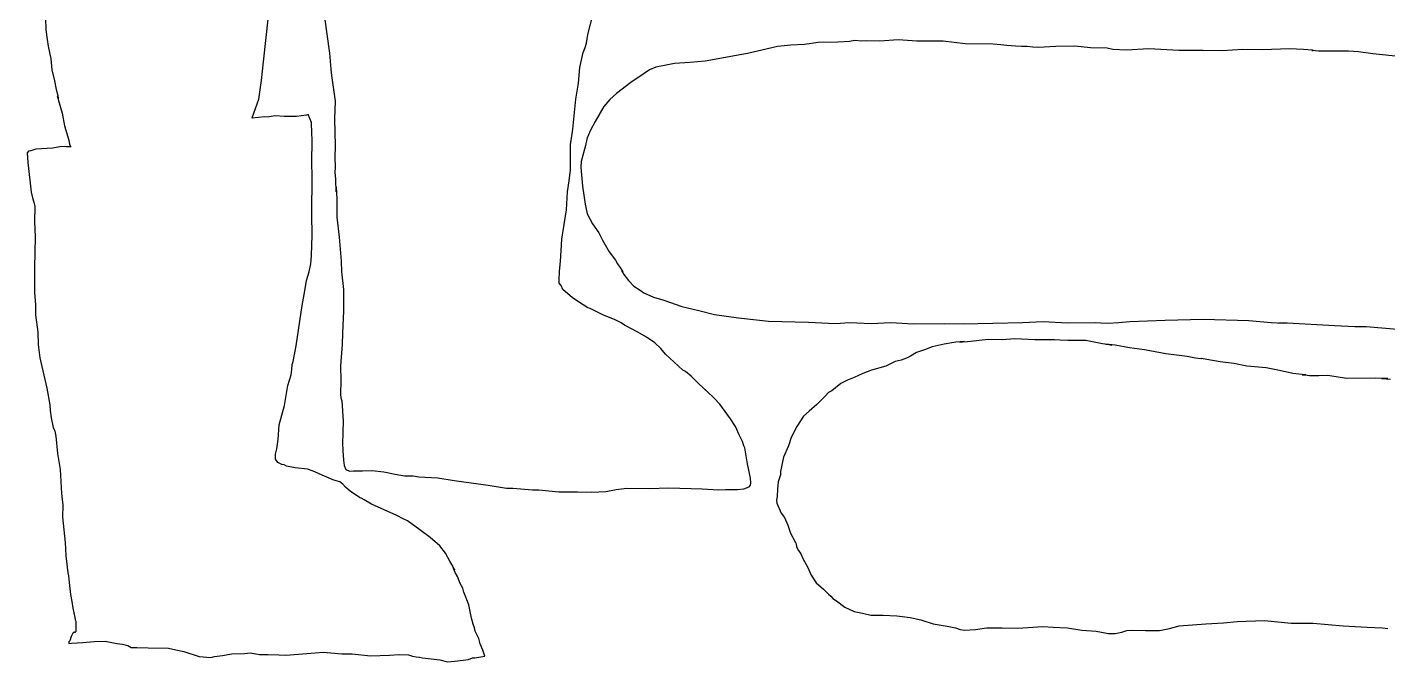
# Model space of a CAD drawing. Extents: x -2300 to 2026, y -6513 to 1502.
# Drawn here: x -2101.4 to -1914.5, y -3012.8 to -2925.5 of the extents above; entities that cross this region are included whole.
import ezdxf

# ---------------------------------------------------------------- set-up
doc = ezdxf.new("R2010")
doc.units = 0

msp = doc.modelspace()

# ---------------------------------------------------------------- linework, layer by layer
at = {"layer": 'Layer 1'}
for p, q in [((-2024.412577, -2926.564916), (-2023.314457, -2922.307466)), ((-2098.917863, -2924.263139), (-2098.863677, -2925.932339)), ((-2068.960269, -2930.322481), (-2068.27172, -2924.016101)), ((-2060.547111, -2924.543895), (-2060.249297, -2926.516835)), ((-2098.863677, -2925.932339), (-2098.660478, -2927.259699)), ((-2060.249297, -2926.516835), (-2059.907456, -2929.106355)), ((-2024.593763, -2927.762096), (-2024.412577, -2926.564916)), ((-2098.660478, -2927.259699), (-2098.543427, -2928.160338)), ((-2098.543427, -2928.160338), (-2098.16264, -2929.898538)), ((-2025.041648, -2929.021296), (-2024.758174, -2928.339863)), ((-2024.758174, -2928.339863), (-2024.593763, -2927.762096)), ((-1998.361454, -2928.183755), (-2002.469684, -2929.156149)), ((-1996.506044, -2928.017465), (-1998.361454, -2928.183755)), ((-1994.645234, -2927.931026), (-1996.506044, -2928.017465)), ((-1992.744264, -2927.673852), (-1994.645234, -2927.931026)), ((-1990.067534, -2927.624745), (-1992.744264, -2927.673852)), ((-1988.442994, -2927.498804), (-1990.067534, -2927.624745)), ((-1987.703645, -2927.384293), (-1988.442994, -2927.498804)), ((-1986.75517, -2927.477638), (-1987.703645, -2927.384293)), ((-1986.097524, -2927.440173), (-1986.75517, -2927.477638)), ((-1984.301324, -2927.459223), (-1986.097524, -2927.440173)), ((-1981.767684, -2927.289255), (-1984.301324, -2927.459223)), ((-1979.219864, -2927.474039), (-1981.767684, -2927.289255)), ((-1975.568204, -2927.467689), (-1979.219864, -2927.474039)), ((-1972.540744, -2927.838951), (-1975.568204, -2927.467689)), ((-1968.712764, -2927.867738), (-1972.540744, -2927.838951)), ((-1967.664174, -2927.961506), (-1968.712764, -2927.867738)), ((-1966.838253, -2928.086601), (-1967.664174, -2927.961506)), ((-1965.647633, -2928.135284), (-1966.838253, -2928.086601)), ((-1964.831449, -2928.221009), (-1965.647633, -2928.135284)), ((-1964.025637, -2928.193704), (-1964.831449, -2928.221009)), ((-1963.27687, -2928.302103), (-1964.025637, -2928.193704)), ((-1962.521117, -2928.340812), (-1963.27687, -2928.302103)), ((-1960.110457, -2928.202171), (-1962.521117, -2928.340812)), ((-1957.504847, -2928.175924), (-1960.110457, -2928.202171)), ((-1955.324477, -2928.362825), (-1957.504847, -2928.175924)), ((-1953.075107, -2928.452148), (-1955.324477, -2928.362825)), ((-1952.256595, -2928.612591), (-1953.075107, -2928.452148)), ((-1950.377425, -2928.721387), (-1952.256595, -2928.612591)), ((-1947.350385, -2928.500408), (-1950.377425, -2928.721387)), ((-1946.482343, -2928.577878), (-1947.350385, -2928.500408)), ((-1943.229033, -2928.733876), (-1946.482343, -2928.577878)), ((-1939.931703, -2928.750809), (-1943.229033, -2928.733876)), ((-1937.237403, -2928.779384), (-1939.931703, -2928.750809)), ((-1934.400653, -2928.594811), (-1937.237403, -2928.779384)), ((-1931.709323, -2928.641166), (-1934.400653, -2928.594811)), ((-1928.017023, -2928.513108), (-1931.709323, -2928.641166)), ((-1926.098903, -2928.592906), (-1928.017023, -2928.513108)), ((-1924.824237, -2928.71046), (-1926.098903, -2928.592906)), ((-1924.933082, -2928.76888), (-1924.816926, -2928.748798)), ((-1924.028813, -2928.831665), (-1924.933082, -2928.76888)), ((-1924.733655, -2928.735721), (-1924.824237, -2928.71046)), ((-1924.816926, -2928.748798), (-1924.733655, -2928.735721)), ((-1919.910423, -2928.825315), (-1924.028813, -2928.831665)), ((-1918.518293, -2928.949775), (-1919.910423, -2928.825315)), ((-2098.16264, -2929.898538), (-2098.05215, -2931.388248)), ((-2069.220222, -2932.880204), (-2068.960269, -2930.322481)), ((-2059.907456, -2929.106355), (-2059.694732, -2931.298365)), ((-2025.488898, -2931.073396), (-2025.041648, -2929.021296)), ((-2013.620454, -2930.766927), (-2015.069524, -2931.019445)), ((-2012.476404, -2930.546371), (-2013.620454, -2930.766927)), ((-2010.384159, -2930.379076), (-2012.476404, -2930.546371)), ((-2008.291764, -2930.200509), (-2010.384159, -2930.379076)), ((-2002.469684, -2929.156149), (-2008.291764, -2930.200509)), ((-1916.535403, -2929.209066), (-1918.518293, -2928.949775)), ((-1909.906663, -2929.916454), (-1916.535403, -2929.209066)), ((-2098.05215, -2931.388248), (-2097.669246, -2932.897848)), ((-2059.694732, -2931.298365), (-2059.630385, -2932.165984)), ((-2059.630385, -2932.165984), (-2059.129583, -2935.734674)), ((-2025.660771, -2933.262236), (-2025.488898, -2931.073396)), ((-2016.681364, -2931.926222), (-2018.490684, -2933.164252)), ((-2015.905129, -2931.416636), (-2016.681364, -2931.926222)), ((-2015.069524, -2931.019445), (-2015.905129, -2931.416636)), ((-2097.669246, -2932.897848), (-2097.446785, -2934.127418)), ((-2097.446785, -2934.127418), (-2097.219667, -2934.947835)), ((-2069.616857, -2935.419191), (-2069.220222, -2932.880204)), ((-2026.030552, -2935.423976), (-2025.660771, -2933.262236)), ((-2018.490684, -2933.164252), (-2020.480427, -2934.653798)), ((-2097.209163, -2935.193262), (-2097.245533, -2935.072553)), ((-2097.245533, -2935.072553), (-2097.15278, -2935.488218)), ((-2097.219667, -2934.947835), (-2097.161323, -2935.326353)), ((-2097.161323, -2935.326353), (-2097.209163, -2935.193262)), ((-2097.15278, -2935.488218), (-2096.628695, -2937.375428)), ((-2070.500139, -2938.026491), (-2069.616857, -2935.419191)), ((-2059.129583, -2935.734674), (-2059.20028, -2938.119304)), ((-2026.471452, -2939.573476), (-2026.030552, -2935.423976)), ((-2021.390237, -2935.505727), (-2022.187434, -2936.458622)), ((-2020.480427, -2934.653798), (-2021.390237, -2935.505727)), ((-2096.628695, -2937.375428), (-2096.284314, -2939.112998)), ((-2070.498023, -2938.028608), (-2070.500139, -2938.026491)), ((-2068.751143, -2937.851655), (-2070.498023, -2938.028608)), ((-2068.442957, -2937.904148), (-2068.751143, -2937.851655)), ((-2067.350127, -2937.719999), (-2068.442957, -2937.904148)), ((-2066.133257, -2937.798951), (-2067.350127, -2937.719999)), ((-2064.406907, -2937.834722), (-2066.133257, -2937.798951)), ((-2063.041237, -2937.620939), (-2064.406907, -2937.834722)), ((-2062.821951, -2937.525266), (-2063.041237, -2937.620939)), ((-2062.379992, -2938.642016), (-2062.821951, -2937.525266)), ((-2059.20028, -2938.119304), (-2059.105877, -2941.846744)), ((-2022.187434, -2936.458622), (-2023.407474, -2938.515382)), ((-2096.284314, -2939.112998), (-2095.706466, -2941.065828)), ((-2062.324323, -2940.164106), (-2062.379992, -2938.642016)), ((-2026.763551, -2941.696486), (-2026.471452, -2939.573476)), ((-2024.003049, -2939.595727), (-2024.475114, -2940.732582)), ((-2023.407474, -2938.515382), (-2024.003049, -2939.595727)), ((-2096.715481, -2941.921594), (-2097.881551, -2942.154427)), ((-2095.995921, -2941.993295), (-2096.715481, -2941.921594)), ((-2095.444001, -2942.001815), (-2095.995921, -2941.993295)), ((-2095.706466, -2941.065828), (-2095.622647, -2941.688549)), ((-2095.622647, -2941.688549), (-2095.444001, -2942.001815)), ((-2062.333848, -2944.253703), (-2062.260612, -2940.966743)), ((-2062.260612, -2940.966743), (-2062.324323, -2940.164106)), ((-2059.105877, -2941.846744), (-2059.15964, -2943.441014)), ((-2026.761434, -2945.163576), (-2026.763551, -2941.696486)), ((-2024.720858, -2941.813984), (-2025.316909, -2943.996684)), ((-2024.562532, -2941.178351), (-2024.720858, -2941.813984)), ((-2024.475114, -2940.732582), (-2024.562532, -2941.178351)), ((-2101.239553, -2942.583448), (-2101.415315, -2942.818424)), ((-2101.415315, -2942.818424), (-2101.321547, -2944.160384)), ((-2100.921075, -2942.529288), (-2101.239553, -2942.583448)), ((-2100.228081, -2942.307885), (-2100.921075, -2942.529288)), ((-2097.881551, -2942.154427), (-2100.228081, -2942.307885)), ((-2059.15964, -2943.441014), (-2059.107993, -2944.802234)), ((-2101.321547, -2944.160384), (-2100.857787, -2948.222674)), ((-2062.262305, -2945.988513), (-2062.333848, -2944.253703)), ((-2059.107993, -2944.802234), (-2059.167895, -2945.503695)), ((-2059.167895, -2945.503695), (-2059.06947, -2946.392481)), ((-2026.969211, -2946.676826), (-2026.761434, -2945.163576)), ((-2025.31, -2944), (-2025.358471, -2944.765596)), ((-2025.358471, -2944.765596), (-2025.111113, -2947.39306)), ((-2025.316909, -2943.996684), (-2025.31, -2944)), ((-2062.305062, -2951.353823), (-2062.262305, -2945.988513)), ((-2059.06947, -2946.392481), (-2059.073703, -2947.085264)), ((-2059.073703, -2947.085264), (-2058.96703, -2948.158401)), ((-2058.954059, -2947.730501), (-2058.957275, -2947.485182)), ((-2058.957275, -2947.485182), (-2058.953391, -2947.502428)), ((-2058.953391, -2947.502428), (-2058.883627, -2949.175044)), ((-2027.194291, -2948.191666), (-2026.969211, -2946.676826)), ((-2025.111113, -2947.39306), (-2024.758821, -2949.865266)), ((-2100.857787, -2948.222674), (-2100.703059, -2949.00986)), ((-2100.703059, -2949.00986), (-2100.50015, -2949.583951)), ((-2058.96703, -2948.158401), (-2058.954059, -2947.730501)), ((-2058.883627, -2949.175044), (-2058.875161, -2951.653234)), ((-2027.330181, -2950.649956), (-2027.194291, -2948.191666)), ((-2100.50015, -2949.583951), (-2100.370743, -2950.17487)), ((-2100.370743, -2950.17487), (-2100.411171, -2952.26804)), ((-2062.267491, -2954.142894), (-2062.305062, -2951.353823)), ((-2027.973857, -2954.672666), (-2027.330181, -2950.649956)), ((-2024.758821, -2949.865266), (-2024.489794, -2951.214636)), ((-2024.489794, -2951.214636), (-2023.754837, -2952.55742)), ((-2100.411171, -2952.26804), (-2100.343861, -2954.34639)), ((-2058.875161, -2951.653234), (-2058.557662, -2954.420974)), ((-2023.754837, -2952.55742), (-2022.884944, -2953.825746)), ((-2100.343861, -2954.34639), (-2100.427257, -2958.59876)), ((-2062.367715, -2956.931013), (-2062.267491, -2954.142894)), ((-2058.557662, -2954.420974), (-2058.436166, -2956.072184)), ((-2028.140226, -2957.753886), (-2027.973857, -2954.672666)), ((-2022.884944, -2953.825746), (-2022.381814, -2954.831796)), ((-2022.381814, -2954.831796), (-2021.447309, -2956.441726)), ((-2062.450371, -2958.070727), (-2062.367715, -2956.931013)), ((-2058.436166, -2956.072184), (-2058.275723, -2957.712174)), ((-2021.447309, -2956.441726), (-2020.618002, -2957.566946)), ((-2100.427257, -2958.59876), (-2100.429374, -2962.00108)), ((-2062.665106, -2959.185043), (-2062.450371, -2958.070727)), ((-2058.275723, -2957.712174), (-2058.253498, -2959.151924)), ((-2028.300061, -2959.077325), (-2028.140226, -2957.753886)), ((-2020.618002, -2957.566946), (-2020.332676, -2958.067324)), ((-2020.332676, -2958.067324), (-2019.985332, -2958.506108)), ((-2019.985332, -2958.506108), (-2019.56817, -2959.165517)), ((-2063.27555, -2961.763143), (-2063.060286, -2960.358523)), ((-2063.060286, -2960.358523), (-2062.665106, -2959.185043)), ((-2058.253498, -2959.151924), (-2057.965844, -2961.601744)), ((-2028.346389, -2960.73033), (-2028.333689, -2960.369016)), ((-2028.333689, -2960.369016), (-2028.300061, -2959.077325)), ((-2019.639839, -2959.110177), (-2019.750482, -2959.005902)), ((-2019.750482, -2959.005902), (-2019.45024, -2959.518508)), ((-2019.56817, -2959.165517), (-2019.639839, -2959.110177)), ((-2019.45024, -2959.518508), (-2018.821196, -2960.376258)), ((-2018.821196, -2960.376258), (-2018.08436, -2961.138598)), ((-2100.429374, -2962.00108), (-2100.285018, -2963.68785)), ((-2063.625222, -2963.771223), (-2063.27555, -2961.763143)), ((-2057.965844, -2961.601744), (-2057.946423, -2964.566893)), ((-2028.08096, -2961.063916), (-2028.346389, -2960.73033)), ((-2027.821034, -2961.578264), (-2028.08096, -2961.063916)), ((-2026.520002, -2962.728058), (-2027.821034, -2961.578264)), ((-2018.08436, -2961.138598), (-2017.191341, -2961.68385)), ((-2017.191341, -2961.68385), (-2016.710859, -2962.037756)), ((-2016.710859, -2962.037756), (-2015.377707, -2962.635051)), ((-2100.285018, -2963.68785), (-2100.263851, -2965.07828)), ((-2064.487338, -2969.356033), (-2063.625222, -2963.771223)), ((-2025.047364, -2963.692594), (-2026.520002, -2962.728058)), ((-2024.405381, -2964.094336), (-2025.047364, -2963.692594)), ((-2024.06989, -2964.190009), (-2024.405381, -2964.094336)), ((-2022.32238, -2965.090436), (-2024.06989, -2964.190009)), ((-2015.377707, -2962.635051), (-2013.976769, -2963.055026)), ((-2013.976769, -2963.055026), (-2011.478049, -2963.915237)), ((-2011.478049, -2963.915237), (-2009.167929, -2964.460912)), ((-2100.263851, -2965.07828), (-2099.94487, -2967.43751)), ((-2057.946423, -2964.566893), (-2058.08226, -2967.529664)), ((-2020.63815, -2965.783642), (-2022.32238, -2965.090436)), ((-2019.835776, -2966.18631), (-2020.63815, -2965.783642)), ((-2019.35884, -2966.487855), (-2019.835776, -2966.18631)), ((-2009.167929, -2964.460912), (-2007.016979, -2965.049555)), ((-2007.016979, -2965.049555), (-2003.719859, -2965.49236)), ((-2003.719859, -2965.49236), (-1999.572689, -2965.934954)), ((-1999.572689, -2965.934954), (-1994.081439, -2966.067457)), ((-1994.081439, -2966.067457), (-1990.432319, -2966.245891)), ((-1990.432319, -2966.245891), (-1988.427629, -2966.138576)), ((-1988.427629, -2966.138576), (-1985.466849, -2966.256262)), ((-1985.466849, -2966.256262), (-1982.760279, -2966.138787)), ((-1982.760279, -2966.138787), (-1979.690909, -2966.296267)), ((-1979.690909, -2966.296267), (-1975.436639, -2966.279334)), ((-1975.436639, -2966.279334), (-1972.845209, -2966.324419)), ((-1972.845209, -2966.324419), (-1964.669189, -2966.112541)), ((-1964.669189, -2966.112541), (-1961.862709, -2965.996125)), ((-1961.862709, -2965.996125), (-1958.510129, -2966.153181)), ((-1958.510129, -2966.153181), (-1954.674529, -2966.146831)), ((-1954.674529, -2966.146831), (-1953.911685, -2966.167997)), ((-1953.911685, -2966.167997), (-1952.940561, -2966.228957)), ((-1952.940561, -2966.228957), (-1951.445138, -2966.147465)), ((-1951.445138, -2966.147465), (-1949.957971, -2965.980249)), ((-1949.957971, -2965.980249), (-1945.077161, -2965.826156)), ((-1945.077161, -2965.826156), (-1939.864461, -2965.681376)), ((-1939.864461, -2965.681376), (-1933.594071, -2965.836527)), ((-1933.594071, -2965.836527), (-1930.536551, -2966.140056)), ((-1930.536551, -2966.140056), (-1928.885771, -2966.224504)), ((-1929.081086, -2966.202551), (-1929.455232, -2966.155117)), ((-1929.455232, -2966.155117), (-1928.340941, -2966.163128)), ((-1928.856871, -2966.22177), (-1929.081086, -2966.202551)), ((-1928.885771, -2966.224504), (-1928.856871, -2966.22177)), ((-1928.340941, -2966.163128), (-1921.784591, -2966.560002)), ((-2099.94487, -2967.43751), (-2099.909734, -2969.1393)), ((-2058.08226, -2967.529664), (-2058.140256, -2969.156104)), ((-2017.50994, -2967.451359), (-2019.35884, -2966.487855)), ((-2016.317887, -2968.140621), (-2017.50994, -2967.451359)), ((-2015.20045, -2968.940849), (-2016.317887, -2968.140621)), ((-1921.784591, -2966.560002), (-1919.010711, -2966.696103)), ((-1919.010711, -2966.696103), (-1917.490951, -2966.679169)), ((-1917.490951, -2966.679169), (-1914.792526, -2966.889486)), ((-1914.792526, -2966.889486), (-1912.097911, -2967.143776)), ((-2099.909734, -2969.1393), (-2099.694046, -2970.9899)), ((-2064.89289, -2971.477983), (-2064.487338, -2969.356033)), ((-2058.140256, -2969.156104), (-2058.376687, -2972.079004)), ((-2014.371377, -2969.691839), (-2015.20045, -2968.940849)), ((-2013.72471, -2970.480929), (-2014.371377, -2969.691839)), ((-1978.136242, -2969.878833), (-1979.229282, -2970.273802)), ((-1977.075582, -2969.488733), (-1978.136242, -2969.878833)), ((-1975.467345, -2969.099109), (-1977.075582, -2969.488733)), ((-1973.836882, -2968.826642), (-1975.467345, -2969.099109)), ((-1972.645033, -2968.71909), (-1973.836882, -2968.826642)), ((-1973.273126, -2968.852122), (-1972.93106, -2968.778382)), ((-1972.249392, -2968.787907), (-1973.273126, -2968.852122)), ((-1972.93106, -2968.778382), (-1972.645033, -2968.71909)), ((-1969.395712, -2968.489035), (-1972.249392, -2968.787907)), ((-1967.444782, -2968.532638), (-1969.395712, -2968.489035)), ((-1965.715262, -2968.358014), (-1967.444782, -2968.532638)), ((-1963.001072, -2968.489459), (-1965.715262, -2968.358014)), ((-1960.309532, -2968.495809), (-1963.001072, -2968.489459)), ((-1959.514726, -2968.577301), (-1960.309532, -2968.495809)), ((-1958.477986, -2968.616459), (-1959.514726, -2968.577301)), ((-1955.969746, -2968.618576), (-1958.477986, -2968.616459)), ((-1953.698356, -2969.068155), (-1955.969746, -2968.618576)), ((-1952.406046, -2969.244949), (-1953.698356, -2969.068155)), ((-1951.941316, -2969.238758), (-1953.217555, -2969.090777)), ((-1953.217555, -2969.090777), (-1952.809122, -2969.172665)), ((-1952.809122, -2969.172665), (-1952.406046, -2969.244949)), ((-1949.998226, -2969.61637), (-1951.941316, -2969.238758)), ((-1947.906546, -2969.894287), (-1949.998226, -2969.61637)), ((-1945.001216, -2970.453932), (-1947.906546, -2969.894287)), ((-2099.694046, -2970.9899), (-2098.741126, -2975.17221)), ((-2065.02497, -2971.91846), (-2064.89289, -2971.477983)), ((-2011.34918, -2972.689029), (-2013.72471, -2970.480929)), ((-1982.167634, -2971.510777), (-1983.438474, -2972.121857)), ((-1981.339385, -2971.309483), (-1982.167634, -2971.510777)), ((-1980.642792, -2971.020771), (-1981.339385, -2971.309483)), ((-1980.060734, -2970.742774), (-1980.642792, -2971.020771)), ((-1979.229282, -2970.273802), (-1980.060734, -2970.742774)), ((-1942.062866, -2970.822654), (-1945.001216, -2970.453932)), ((-1940.930026, -2971.029452), (-1942.062866, -2970.822654)), ((-1940.164352, -2971.121116), (-1940.930026, -2971.029452)), ((-1940.135774, -2971.094275), (-1940.164352, -2971.121116)), ((-1940.115014, -2971.077196), (-1940.135774, -2971.094275)), ((-1939.372796, -2971.19815), (-1940.115014, -2971.077196)), ((-1937.519236, -2971.536181), (-1939.372796, -2971.19815)), ((-1935.649376, -2971.779809), (-1937.519236, -2971.536181)), ((-1933.857836, -2972.147473), (-1935.649376, -2971.779809)), ((-2065.620387, -2974.77426), (-2065.168268, -2973.34001)), ((-2065.168268, -2973.34001), (-2065.066694, -2972.60963)), ((-2065.066694, -2972.60963), (-2065.02497, -2971.91846)), ((-2058.376687, -2972.079004), (-2058.323136, -2974.100624)), ((-2010.986384, -2972.85434), (-2011.34918, -2972.689029)), ((-2010.209727, -2973.520377), (-2010.986384, -2972.85434)), ((-2009.489904, -2974.2488), (-2010.209727, -2973.520377)), ((-1987.826734, -2973.705544), (-1988.745789, -2974.072599)), ((-1986.640375, -2973.143543), (-1987.826734, -2973.705544)), ((-1985.417344, -2972.672824), (-1986.640375, -2973.143543)), ((-1983.438474, -2972.121857), (-1985.417344, -2972.672824)), ((-1931.228096, -2972.367394), (-1933.857836, -2972.147473)), ((-1929.385279, -2972.742599), (-1931.228096, -2972.367394)), ((-1927.551036, -2973.159872), (-1929.385279, -2972.742599)), ((-1926.707759, -2973.23332), (-1927.551036, -2973.159872)), ((-1925.780959, -2973.328417), (-1926.707759, -2973.23332)), ((-1925.275839, -2973.442658), (-1926.279076, -2973.30827)), ((-1926.279076, -2973.30827), (-1926.042757, -2973.311795)), ((-1926.042757, -2973.311795), (-1925.780959, -2973.328417)), ((-1923.995154, -2973.464089), (-1925.275839, -2973.442658)), ((-1922.719549, -2973.436308), (-1923.995154, -2973.464089)), ((-1920.177229, -2973.819212), (-1922.719549, -2973.436308)), ((-2098.741126, -2975.17221), (-2098.330282, -2977.45079)), ((-2066.087322, -2977.51724), (-2065.620387, -2974.77426)), ((-2058.323136, -2974.100624), (-2058.359119, -2975.961594)), ((-2008.227377, -2975.423678), (-2009.489904, -2974.2488)), ((-2007.979874, -2975.67776), (-2008.746029, -2974.908882)), ((-2008.746029, -2974.908882), (-2008.403974, -2975.233947)), ((-2008.403974, -2975.233947), (-2008.215389, -2975.422559)), ((-2008.215389, -2975.422559), (-2008.227377, -2975.423678)), ((-1990.860754, -2975.531168), (-1991.350972, -2975.764847)), ((-1989.626744, -2974.520458), (-1990.860754, -2975.531168)), ((-1988.745789, -2974.072599), (-1989.626744, -2974.520458)), ((-1916.129749, -2973.790214), (-1920.177229, -2973.819212)), ((-1914.512338, -2973.813642), (-1916.129749, -2973.790214)), ((-1915.313162, -2973.886058), (-1914.841234, -2973.842389)), ((-1914.124849, -2973.954255), (-1915.313162, -2973.886058)), ((-1914.841234, -2973.842389), (-1914.546202, -2973.82675)), ((-1914.546202, -2973.82675), (-1914.512338, -2973.813642)), ((-2098.330282, -2977.45079), (-2098.273053, -2978.210433)), ((-2066.78963, -2980.17598), (-2066.087322, -2977.51724)), ((-2058.359119, -2975.961594), (-2058.325517, -2976.480389)), ((-2058.325517, -2976.480389), (-2058.211588, -2976.889961)), ((-2058.211588, -2976.889961), (-2057.992725, -2979.710411)), ((-2007.082039, -2976.491822), (-2007.979874, -2975.67776)), ((-2006.249294, -2977.36812), (-2007.082039, -2976.491822)), ((-2004.817164, -2979.36434), (-2006.249294, -2977.36812)), ((-1992.960689, -2977.376687), (-1994.010769, -2978.299551)), ((-1991.800339, -2976.231147), (-1992.960689, -2977.376687)), ((-1991.350972, -2975.764847), (-1991.800339, -2976.231147)), ((-2098.273053, -2978.210433), (-2098.114383, -2979.23598)), ((-2098.114383, -2979.23598), (-2097.838159, -2980.56418)), ((-2004.102156, -2980.43664), (-2004.817164, -2979.36434)), ((-1994.770227, -2978.986831), (-1995.691609, -2980.412773)), ((-1994.010769, -2978.299551), (-1994.770227, -2978.986831)), ((-2097.838159, -2980.56418), (-2097.639219, -2981.085882)), ((-2097.639219, -2981.085882), (-2097.505843, -2981.72919)), ((-2066.957693, -2982.20247), (-2066.78963, -2980.17598)), ((-2057.992725, -2979.710411), (-2058.116338, -2982.747821)), ((-2003.614266, -2981.56016), (-2004.102156, -2980.43664)), ((-1995.691609, -2980.412773), (-1996.462497, -2981.923481)), ((-2097.505843, -2981.72919), (-2097.259464, -2984.12038)), ((-2067.136127, -2983.5093), (-2066.957693, -2982.20247)), ((-2058.116338, -2982.747821), (-2058.044795, -2983.698625)), ((-2003.137594, -2982.500592), (-2003.614266, -2981.56016)), ((-2002.97694, -2983.067434), (-2003.137594, -2982.500592)), ((-2002.832372, -2983.351913), (-2002.97694, -2983.067434)), ((-1996.840532, -2983.078541), (-1997.513418, -2984.636401)), ((-1996.462497, -2981.923481), (-1996.840532, -2983.078541)), ((-2097.259464, -2984.12038), (-2096.866824, -2986.34943)), ((-2067.319562, -2984.215025), (-2067.136127, -2983.5093)), ((-2067.315196, -2984.93043), (-2067.319562, -2984.215025)), ((-2066.968805, -2985.391756), (-2067.315196, -2984.93043)), ((-2058.044795, -2983.698625), (-2057.985555, -2985.046276)), ((-2002.473386, -2985.547313), (-2002.832372, -2983.351913)), ((-1997.513418, -2984.636401), (-1997.933152, -2986.592621)), ((-2096.866824, -2986.34943), (-2096.685003, -2989.60697)), ((-2066.414769, -2985.660043), (-2066.968805, -2985.391756)), ((-2066.10616, -2985.712536), (-2066.414769, -2985.660043)), ((-2065.817659, -2985.895627), (-2066.10616, -2985.712536)), ((-2064.620269, -2986.08909), (-2065.817659, -2985.895627)), ((-2062.895399, -2986.288479), (-2064.620269, -2986.08909)), ((-2062.116891, -2986.575498), (-2062.895399, -2986.288479)), ((-2060.579561, -2987.230604), (-2062.116891, -2986.575498)), ((-2057.985555, -2985.046276), (-2057.873792, -2985.763073)), ((-2057.873792, -2985.763073), (-2057.63374, -2986.314395)), ((-2057.63374, -2986.314395), (-2057.145744, -2986.552254)), ((-2057.145744, -2986.552254), (-2056.59806, -2986.522463)), ((-2056.59806, -2986.522463), (-2055.33336, -2986.530929)), ((-2055.33336, -2986.530929), (-2054.01934, -2986.44711)), ((-2054.01934, -2986.44711), (-2052.431025, -2986.641763)), ((-2052.431025, -2986.641763), (-2050.86128, -2986.96294)), ((-2002.044974, -2987.504593), (-2002.473386, -2985.547313)), ((-1997.933152, -2986.592621), (-1997.947968, -2987.075008)), ((-2059.295171, -2987.784746), (-2060.579561, -2987.230604)), ((-2058.46163, -2988.03938), (-2059.295171, -2987.784746)), ((-2058.069757, -2988.359393), (-2058.46163, -2988.03938)), ((-2057.706617, -2988.751001), (-2058.069757, -2988.359393)), ((-2050.86128, -2986.96294), (-2049.57626, -2987.221808)), ((-2049.57626, -2987.221808), (-2048.987934, -2987.183708)), ((-2048.987934, -2987.183708), (-2048.39897, -2987.202758)), ((-2048.39897, -2987.202758), (-2047.609244, -2987.327853)), ((-2047.609244, -2987.327853), (-2045.007444, -2987.486391)), ((-2045.007444, -2987.486391), (-2042.783894, -2987.857865)), ((-2042.783894, -2987.857865), (-2038.084064, -2988.503235)), ((-2038.084064, -2988.503235), (-2035.554234, -2988.915984)), ((-2002.985859, -2989.003003), (-2002.250078, -2988.731413)), ((-2002.250078, -2988.731413), (-2002.059231, -2988.491234)), ((-2002.059231, -2988.491234), (-2001.99711, -2988.155707)), ((-2001.99711, -2988.155707), (-2002.044974, -2987.504593)), ((-1998.263774, -2988.016498), (-1998.36159, -2989.020906)), ((-1997.947968, -2987.075008), (-1998.263774, -2988.016498)), ((-2096.685003, -2989.60697), (-2096.50297, -2991.22812)), ((-2056.986106, -2989.347899), (-2057.706617, -2988.751001)), ((-2056.065147, -2989.930827), (-2056.986106, -2989.347899)), ((-2055.75929, -2990.179746), (-2056.065147, -2989.930827)), ((-2055.433748, -2990.314577), (-2055.75929, -2990.179746)), ((-2055.144612, -2990.480946), (-2055.433748, -2990.314577)), ((-2054.115702, -2991.114039), (-2055.144612, -2990.480946)), ((-2035.554234, -2988.915984), (-2034.707782, -2988.899051)), ((-2034.707782, -2988.899051), (-2031.986812, -2989.124264)), ((-2031.986812, -2989.124264), (-2031.127448, -2989.143313)), ((-2031.127448, -2989.143313), (-2028.372408, -2989.389481)), ((-2028.372408, -2989.389481), (-2025.802778, -2989.378898)), ((-2025.802778, -2989.378898), (-2023.863519, -2989.429936)), ((-2023.863519, -2989.429936), (-2021.927598, -2989.349053)), ((-2021.927598, -2989.349053), (-2020.493772, -2989.094472)), ((-2020.493772, -2989.094472), (-2019.057408, -2988.884658)), ((-2019.057408, -2988.884658), (-2015.967508, -2988.962128)), ((-2015.967508, -2988.962128), (-2013.289508, -2988.834282)), ((-2013.289508, -2988.834282), (-2008.672018, -2989.00552)), ((-2008.672018, -2989.00552), (-2006.433018, -2989.131673)), ((-2006.433018, -2989.131673), (-2005.508038, -2989.076852)), ((-2005.508038, -2989.076852), (-2003.851992, -2989.097568)), ((-2003.851992, -2989.097568), (-2002.985859, -2989.003003)), ((-1998.390985, -2990.031978), (-1998.486235, -2990.528546)), ((-1998.486235, -2990.528546), (-1998.443055, -2990.974315)), ((-1998.36159, -2989.020906), (-1998.390985, -2990.031978)), ((-2096.50297, -2991.22812), (-2096.558003, -2992.89626)), ((-2050.643112, -2992.641419), (-2054.115702, -2991.114039)), ((-1998.443055, -2990.974315), (-1998.44, -2990.97)), ((-1998.44, -2990.97), (-1997.846912, -2992.34985)), ((-1997.846912, -2992.34985), (-1997.397968, -2992.916692)), ((-2096.558003, -2992.89626), (-2096.196901, -2996.35213)), ((-2049.757925, -2993.109624), (-2050.643112, -2992.641419)), ((-2049.161239, -2993.377805), (-2049.757925, -2993.109624)), ((-2047.484419, -2994.607165), (-2049.161239, -2993.377805)), ((-1997.397968, -2992.916692), (-1996.92463, -2993.976528)), ((-1996.92463, -2993.976528), (-1996.537334, -2995.072082)), ((-2046.051678, -2995.654198), (-2047.484419, -2994.607165)), ((-2044.709899, -2996.813785), (-2046.051678, -2995.654198)), ((-1996.537334, -2995.072082), (-1995.891964, -2996.379542)), ((-2096.196901, -2996.35213), (-2096.108213, -2998.18516)), ((-2043.972479, -2997.821261), (-2044.709899, -2996.813785)), ((-2043.369839, -2998.906525), (-2043.972479, -2997.821261)), ((-1995.891964, -2996.379542), (-1995.777029, -2996.562421)), ((-1995.777029, -2996.562421), (-1995.727076, -2996.94088)), ((-1995.727076, -2996.94088), (-1995.467203, -2997.447185)), ((-1995.467203, -2997.447185), (-1995.125098, -2997.905865)), ((-1995.125098, -2997.905865), (-1994.812891, -2998.643944)), ((-2096.108213, -2998.18516), (-2095.843207, -3000.52746)), ((-2042.941427, -2999.598249), (-2043.369839, -2998.906525)), ((-2042.663546, -3000.174289), (-2042.941427, -2999.598249)), ((-2042.604878, -3000.48513), (-2042.900261, -2999.805152)), ((-2042.900261, -2999.805152), (-2042.78482, -2999.972397)), ((-1994.812891, -2998.643944), (-1994.227635, -2999.703964)), ((-1994.227635, -2999.703964), (-1993.694766, -3000.852041)), ((-2095.843207, -3000.52746), (-2095.721076, -3000.953967)), ((-2095.721076, -3000.953967), (-2095.658423, -3001.837884)), ((-2042.78482, -2999.972397), (-2042.663546, -3000.174289)), ((-2042.284204, -3001.044775), (-2042.604878, -3000.48513)), ((-2041.931145, -3002.013359), (-2042.284204, -3001.044775)), ((-1993.694766, -3000.852041), (-1993.009495, -3001.906774)), ((-2095.658423, -3001.837884), (-2095.476814, -3003.492054)), ((-2095.476814, -3003.492054), (-2095.269593, -3004.459579)), ((-2041.590415, -3002.651323), (-2041.931145, -3002.013359)), ((-2041.435423, -3003.180699), (-2041.590415, -3002.651323)), ((-2040.764442, -3004.938369), (-2041.435423, -3003.180699)), ((-1993.009495, -3001.906774), (-1992.011701, -3002.765291)), ((-1992.011701, -3002.765291), (-1991.33818, -3003.477124)), ((-1991.33818, -3003.477124), (-1991.007981, -3003.75102)), ((-2095.269593, -3004.459579), (-2095.152965, -3005.409959)), ((-2095.152965, -3005.409959), (-2094.995909, -3006.016805)), ((-2040.384925, -3006.758699), (-2040.764442, -3004.938369)), ((-1991.007981, -3003.75102), (-1990.751442, -3004.075292)), ((-1990.751442, -3004.075292), (-1990.247254, -3004.392156)), ((-1990.247254, -3004.392156), (-1989.085818, -3005.231413)), ((-1989.085818, -3005.231413), (-1987.812464, -3005.864926)), ((-2094.995909, -3006.016805), (-2094.876106, -3006.672546)), ((-2094.876106, -3006.672546), (-2094.878222, -3006.819654)), ((-2094.878222, -3006.819654), (-2094.823613, -3006.804837)), ((-2094.823613, -3006.804837), (-2094.808796, -3006.968455)), ((-2094.808796, -3006.968455), (-2094.756303, -3007.165516)), ((-2094.756303, -3007.165516), (-2094.735136, -3008.588756)), ((-2040.164316, -3007.602423), (-2040.384925, -3006.758699)), ((-1987.812464, -3005.864926), (-1986.644914, -3006.083365)), ((-1986.644914, -3006.083365), (-1985.534724, -3006.349852)), ((-1985.534724, -3006.349852), (-1983.806264, -3006.360435)), ((-1983.806264, -3006.360435), (-1981.943711, -3006.446478)), ((-1981.943711, -3006.446478), (-1980.095124, -3006.685554)), ((-1980.095124, -3006.685554), (-1978.660024, -3007.00517)), ((-1978.660024, -3007.00517), (-1976.969024, -3007.556348)), ((-1939.516634, -3007.556138), (-1937.081844, -3007.423635)), ((-1937.081844, -3007.423635), (-1935.210714, -3007.204772)), ((-1935.210714, -3007.204772), (-1931.462324, -3007.080736)), ((-1931.462324, -3007.080736), (-1927.776794, -3007.447765)), ((-2095.395323, -3009.269897), (-2095.547299, -3009.856635)), ((-2095.135609, -3008.814603), (-2095.395323, -3009.269897)), ((-2095.039486, -3008.738509), (-2095.135609, -3008.814603)), ((-2094.916534, -3008.702844), (-2095.04438, -3008.733747)), ((-2095.04438, -3008.733747), (-2094.989559, -3008.75068)), ((-2094.989559, -3008.75068), (-2095.039486, -3008.738509)), ((-2094.885208, -3008.683159), (-2094.916534, -3008.719777)), ((-2094.916534, -3008.719777), (-2094.916534, -3008.702844)), ((-2094.873566, -3008.669612), (-2094.916323, -3008.654796)), ((-2094.916323, -3008.654796), (-2094.916323, -3008.704326)), ((-2094.916323, -3008.704326), (-2094.885208, -3008.683159)), ((-2094.860866, -3008.654796), (-2094.873566, -3008.669612)), ((-2094.861924, -3008.718719), (-2094.834408, -3008.682312)), ((-2094.807315, -3008.718719), (-2094.861924, -3008.718719)), ((-2094.836525, -3008.665379), (-2094.860866, -3008.654796)), ((-2094.842875, -3008.669612), (-2094.836525, -3008.665379)), ((-2094.834408, -3008.682312), (-2094.842875, -3008.669612)), ((-2094.735136, -3008.588756), (-2094.838641, -3008.664744)), ((-2094.838641, -3008.664744), (-2094.825941, -3008.668977)), ((-2094.825941, -3008.668977), (-2094.834408, -3008.681677)), ((-2094.834408, -3008.681677), (-2094.807315, -3008.718719)), ((-2039.98149, -3008.088169), (-2040.164316, -3007.602423)), ((-2039.877562, -3008.547061), (-2039.98149, -3008.088169)), ((-2039.380147, -3009.550781), (-2039.877562, -3008.547061)), ((-1976.969024, -3007.556348), (-1975.041384, -3007.84506)), ((-1975.041384, -3007.84506), (-1973.899024, -3008.104986)), ((-1973.899024, -3008.104986), (-1973.263602, -3008.310514)), ((-1973.263602, -3008.310514), (-1972.647864, -3008.420157)), ((-1972.647864, -3008.420157), (-1971.132018, -3008.331549)), ((-1971.132018, -3008.331549), (-1969.630144, -3008.110701)), ((-1969.630144, -3008.110701), (-1967.48512, -3008.070961)), ((-1967.48512, -3008.070961), (-1965.341364, -3008.131868)), ((-1965.341364, -3008.131868), (-1961.908144, -3007.915334)), ((-1961.908144, -3007.915334), (-1960.465854, -3007.994074)), ((-1960.465854, -3007.994074), (-1958.518734, -3008.112819)), ((-1958.518734, -3008.112819), (-1956.552564, -3008.430953)), ((-1956.552564, -3008.430953), (-1954.585764, -3008.564938)), ((-1954.585764, -3008.564938), (-1952.867674, -3008.89048)), ((-1952.867674, -3008.89048), (-1951.935366, -3008.853465)), ((-1951.935366, -3008.853465), (-1951.025124, -3008.695324)), ((-1951.025124, -3008.695324), (-1950.331072, -3008.471063)), ((-1950.331072, -3008.471063), (-1949.729724, -3008.411903)), ((-1949.729724, -3008.411903), (-1947.79957, -3008.456194)), ((-1947.79957, -3008.456194), (-1945.869574, -3008.452543)), ((-1945.869574, -3008.452543), (-1944.501923, -3008.161422)), ((-1944.501923, -3008.161422), (-1943.140144, -3007.824742)), ((-1943.140144, -3007.824742), (-1939.516634, -3007.556138)), ((-1927.776794, -3007.447765), (-1924.740654, -3007.430831)), ((-1924.740654, -3007.430831), (-1920.620994, -3007.812888)), ((-1920.620994, -3007.812888), (-1917.314774, -3008.006562)), ((-1917.314774, -3008.006562), (-1915.209544, -3008.079164)), ((-1915.209544, -3008.079164), (-1914.492392, -3008.20193)), ((-2095.676415, -3010.018771), (-2095.715361, -3010.26388)), ((-2095.715361, -3010.26388), (-2095.678955, -3010.246947)), ((-2095.678955, -3010.246947), (-2095.333516, -3010.218161)), ((-2095.547299, -3009.856635), (-2095.676415, -3010.018771)), ((-2095.333516, -3010.218161), (-2093.769096, -3010.10492)), ((-2093.769096, -3010.10492), (-2092.23232, -3009.960405)), ((-2092.23232, -3009.960405), (-2090.695066, -3009.926697)), ((-2090.695066, -3009.926697), (-2089.571116, -3010.16842)), ((-2089.571116, -3010.16842), (-2089.062483, -3010.222818)), ((-2089.062483, -3010.222818), (-2088.311093, -3010.331905)), ((-2088.311093, -3010.331905), (-2087.575103, -3010.517669)), ((-2087.575103, -3010.517669), (-2087.142034, -3010.783945)), ((-2087.142034, -3010.783945), (-2086.361198, -3010.809345)), ((-2086.361198, -3010.809345), (-2084.798468, -3010.859298)), ((-2084.798468, -3010.859298), (-2081.999928, -3010.890624)), ((-2081.999928, -3010.890624), (-2081.002346, -3011.114567)), ((-2081.002346, -3011.114567), (-2079.896396, -3011.356078)), ((-2039.187954, -3010.28886), (-2039.380147, -3009.550781)), ((-2038.808463, -3011.179469), (-2039.187954, -3010.28886)), ((-2079.896396, -3011.356078), (-2077.813606, -3012.033833)), ((-2077.813606, -3012.033833), (-2076.197956, -3012.166124)), ((-2076.197956, -3012.166124), (-2075.705409, -3012.040818)), ((-2075.705409, -3012.040818), (-2074.576599, -3011.889477)), ((-2074.576599, -3011.889477), (-2073.302159, -3011.674848)), ((-2073.302159, -3011.674848), (-2071.574119, -3011.59632)), ((-2071.574119, -3011.59632), (-2070.737403, -3011.540229)), ((-2070.737403, -3011.540229), (-2069.503813, -3011.733692)), ((-2069.503813, -3011.733692), (-2068.322713, -3011.746392)), ((-2068.322713, -3011.746392), (-2066.851003, -3011.812008)), ((-2066.851003, -3011.812008), (-2065.887923, -3011.855612)), ((-2065.887923, -3011.855612), (-2062.995503, -3011.626166)), ((-2062.995503, -3011.626166), (-2060.703373, -3011.455352)), ((-2060.703373, -3011.455352), (-2058.179043, -3011.647545)), ((-2058.179043, -3011.647545), (-2056.761943, -3011.679294)), ((-2056.761943, -3011.679294), (-2054.256663, -3011.952978)), ((-2054.256663, -3011.952978), (-2051.639997, -3011.826217)), ((-2051.639997, -3011.826217), (-2050.331604, -3011.74453)), ((-2050.331604, -3011.74453), (-2049.020473, -3011.815183)), ((-2049.020473, -3011.815183), (-2048.476491, -3011.984727)), ((-2048.476491, -3011.984727), (-2047.98823, -3012.073336)), ((-2047.98823, -3012.073336), (-2047.514892, -3012.110033)), ((-2047.514892, -3012.110033), (-2047.09791, -3012.228989)), ((-2047.09791, -3012.228989), (-2044.73847, -3012.500768)), ((-2044.73847, -3012.500768), (-2043.68712, -3012.757942)), ((-2043.68712, -3012.757942), (-2042.64996, -3012.671371)), ((-2042.64996, -3012.671371), (-2040.81143, -3012.430072)), ((-2040.81143, -3012.430072), (-2040.245858, -3012.223698)), ((-2040.245858, -3012.223698), (-2039.900631, -3012.227931)), ((-2039.900631, -3012.227931), (-2038.552321, -3011.96483)), ((-2038.552321, -3011.96483), (-2038.808463, -3011.179469))]:
    msp.add_line(p, q, dxfattribs=at)

doc.saveas('drawing.dxf')
